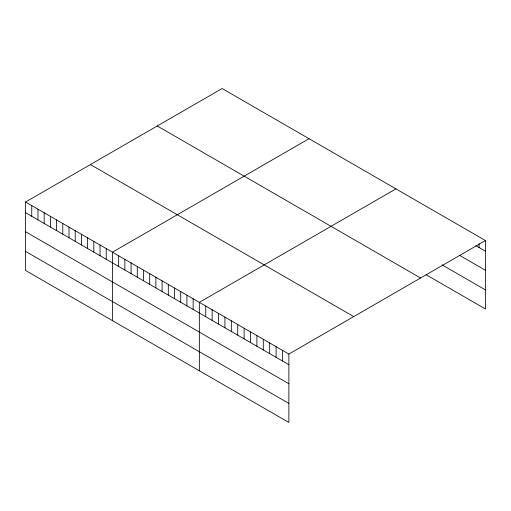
<?xml version="1.0" encoding="UTF-8"?>
<svg xmlns="http://www.w3.org/2000/svg" width="511" height="511" viewBox="0 0 511 511"><rect width="100%" height="100%" fill="white"/><g stroke="black" fill="none" stroke-linecap="round" stroke-linejoin="round"><path stroke-width="0.77" d="M25.55 202.017L288.875 354.046L288.875 422.476L25.55 270.447L25.55 202.017L222.125 88.524L485.45 240.553L485.45 308.983L425.976 274.643M309.021 138.698L112.446 252.185L112.446 320.614M395.923 188.866L199.341 302.359L199.341 370.782M288.875 354.046L485.45 240.553M475.856 245.682L485.45 251.22M459.868 255.513L485.45 270.281M441.964 264.813L485.45 289.922M157.254 125.981L420.579 278.01M90.421 164.568L353.746 316.596M25.55 212.685L288.875 364.713M25.55 231.745L288.875 383.774M25.55 251.386L288.875 403.415M479.056 243.721L479.056 247.528M282.481 350.354L282.481 361.022M276.087 346.662L276.087 357.33M269.687 342.97L269.687 353.638M263.293 339.278L263.293 349.946M256.899 335.586L256.899 346.254M250.505 331.895L250.505 342.562M244.111 328.203L244.111 338.87M237.711 324.511L237.711 335.178M231.317 320.819L231.317 331.486M224.923 317.127L224.923 327.794M218.529 313.435L218.529 324.102M212.135 309.743L212.135 320.41M205.741 306.051L205.741 316.718M193.139 298.775L193.139 309.442M186.93 295.192L186.93 305.859M180.722 291.609L180.722 302.276M174.519 288.025L174.519 298.692M168.311 284.442L168.311 295.109M162.102 280.858L162.102 291.526M155.893 277.275L155.893 287.942M149.691 273.692L149.691 284.359M143.482 270.108L143.482 280.775M137.274 266.525L137.274 277.192M131.065 262.941L131.065 273.609M124.863 259.358L124.863 270.025M118.654 255.768L118.654 266.442M106.237 248.602L106.237 259.275M100.035 245.018L100.035 255.692M93.826 241.435L93.826 252.108M87.617 237.851L87.617 248.525M81.415 234.268L81.415 244.935M75.206 230.685L75.206 241.352M68.998 227.101L68.998 237.768M62.789 223.518L62.789 234.185M56.587 219.934L56.587 230.602M50.378 216.351L50.378 227.018M44.17 212.768L44.17 223.435M37.961 209.184L37.961 219.851M31.759 205.601L31.759 216.268"/></g></svg>
